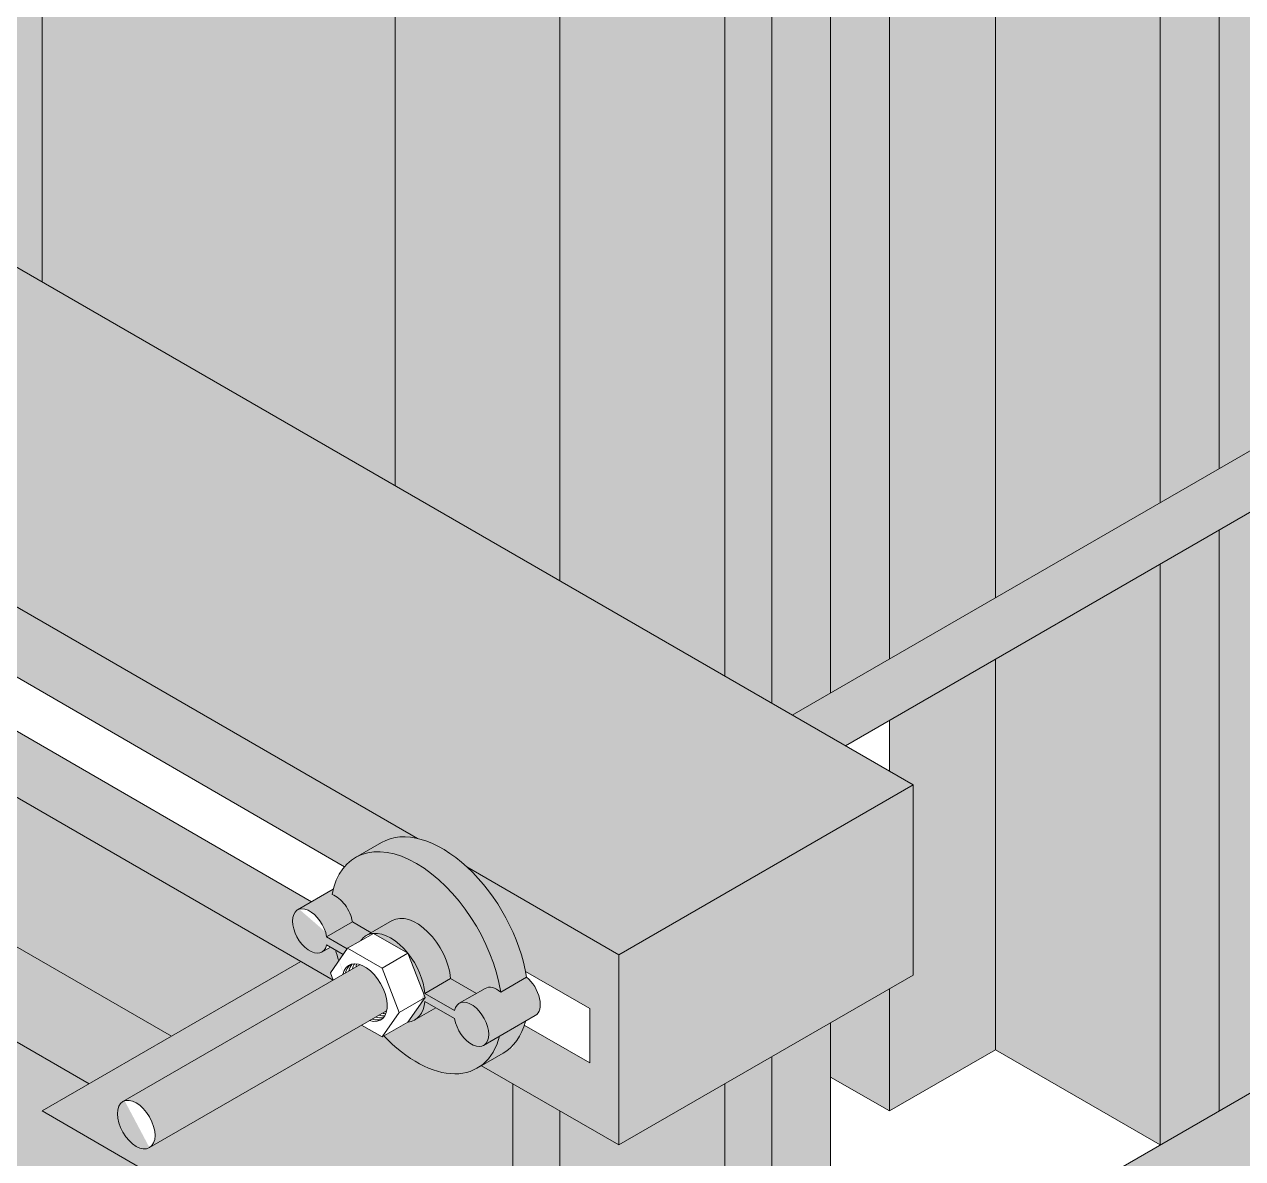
# Model space of a CAD drawing. Extents: x -23436 to 4767, y -3862 to 10024.
# Drawn here: x -14720.7 to -14658, y 7888.5 to 7946.9 of the extents above; entities that cross this region are included whole.
import ezdxf

# ---------------------------------------------------------------- set-up
doc = ezdxf.new("R2010")
doc.units = 0
doc.layers.get('0').update_dxf_attribs({"lineweight": 13})
doc.layers.add('3D.', color=254, linetype='Continuous')
doc.layers.add('Reaproveitamento', color=252, linetype='Continuous')
doc.layers.add('Escora de Viga', color=250, linetype='Continuous', lineweight=20)
doc.layers.add('Madeira', color=100, linetype='Continuous', lineweight=13)

msp = doc.modelspace()

# ---------------------------------------------------------------- hatches: boundary and pattern name
at = {"layer": '3D.'}
for color, points in [(256, [(-14656.78606355524, 8006.245296971423), (-14659.21093468597, 8004.845296971429), (-14659.21093468597, 7924.013135351228), (-14656.78606355524, 7925.413135351237)]), (256, [(-14682.24721042645, 7977.729216161331), (-14684.67208155718, 7976.329216161235), (-14684.67208155718, 7913.329216161337), (-14682.24721042645, 7911.929216161328)]), (256, [(-14701.6461794713, 7958.829216161337), (-14719.83271295078, 7969.329216161235), (-14719.83271295078, 7933.629216161238), (-14701.6461794713, 7923.129216161326)]), (8, [(-14636.73689012295, 7933.820692649724), (-14639.47786636146, 7935.406027660212), (-14681.19405355195, 7911.321175756226), (-14678.45062503977, 7909.737256566428)]), (256, [(-14656.78606355524, 7922.245296971336), (-14659.21093468597, 7920.845296971429), (-14659.21093468597, 7890.929216161328), (-14656.78606355524, 7892.329216161235)]), (9, [(-14690.12804160082, 7898.979216161331), (-14690.12804160082, 7889.179216161328), (-14674.97259703478, 7897.929216161328), (-14674.97259703478, 7907.729216161229)]), (256, [(-14682.24721042645, 7893.729216161229), (-14684.67208155718, 7892.329216161235), (-14684.67208155718, 7879.729216161331), (-14682.24721042645, 7878.329216161235)]), (256, [(-14693.15913051426, 7890.929216161328), (-14695.58400164476, 7892.329216161235), (-14695.58400164476, 7876.929216161227), (-14693.15913051426, 7878.329216161235)])]:
    msp.add_hatch(color=color, dxfattribs=at).paths.add_polyline_path(points)
h = msp.add_hatch(color=9, dxfattribs=at)
edge = h.paths.add_edge_path()
edge.add_ellipse((-14699.22130834057, 7899.329216161235), major_axis=(-3.132520536443655, 5.425684724873319), ratio=0.5773502691896255, start_angle=298.31441011196955, end_angle=331.68558988814505, ccw=False)
edge.add_ellipse((-14699.22130834057, 7899.329216161235), major_axis=(-3.132520536443655, 5.425684724873319), ratio=0.5773502691896255, start_angle=236.2930856372637, end_angle=298.3144101119696)
edge.add_line((-14697.94935322263, 7903.494852531529), (-14690.12804160082, 7898.979216161331))
edge.add_line((-14690.12804160082, 7898.979216161331), (-14674.97259703478, 7907.729216161229))
edge.add_line((-14674.97259703478, 7907.729216161229), (-14779.72804277299, 7968.209800957224))
edge.add_line((-14779.72804277287, 7968.209800957224), (-14783.16853975017, 7962.250685389025))
edge.add_spline(control_points=[(-14783.16853975017, 7962.250685389025), (-14783.29497015256, 7962.031701508329), (-14783.44952786087, 7961.828933795727), (-14783.80557592267, 7961.471117297029), (-14784.00713128848, 7961.316027972834), (-14784.44611347328, 7961.069453354534), (-14784.6837411154, 7960.97800055954), (-14785.17836375577, 7960.875896598636), (-14785.43555772329, 7960.865632624527), (-14785.92269545667, 7960.936700310211), (-14786.15287122219, 7961.012040002041), (-14786.37840536279, 7961.134329196722), (-14786.39397210687, 7961.143041147328), (-14786.40941955098, 7961.151959733224)], knot_values=[6.283185307179473, 6.283185307179473, 6.283185307179473, 6.283185307179473, 6.597344572538472, 6.597344572538472, 6.911503837897477, 6.911503837897477, 7.225663103256477, 7.225663103256477, 7.539822368615482, 7.539822368615482, 7.832140199003192, 7.832140199003192, 7.853981633974483, 7.853981633974483, 7.853981633974483, 7.853981633974483], degree=3, periodic=0)
edge.add_line((-14786.40941955098, 7961.151959733224), (-14788.63529052505, 7962.437066939225))
edge.add_line((-14788.63529052476, 7962.437066939225), (-14790.56426369744, 7959.095987398121))
edge.add_line((-14790.56426369744, 7959.095987398121), (-14791.30672581757, 7959.524648103225))
edge.add_line((-14791.30672581757, 7959.524648103225), (-14792.22899583583, 7957.927229573326))
edge.add_line((-14792.22899583583, 7957.927229573326), (-14759.90260615847, 7939.263579791137))
edge.add_ellipse((-14758.63065104037, 7933.629216161238), major_axis=(-3.132520536443655, 5.425684724873319), ratio=0.5773502691896255, start_angle=298.3144101118856, end_angle=331.68558988814505, ccw=False)
edge.add_ellipse((-14758.63065104037, 7933.629216161238), major_axis=(-3.132520536443655, 5.425684724873319), ratio=0.5773502691896255, start_angle=236.2930856372615, end_angle=298.3144101118856)
edge.add_line((-14757.35869592197, 7937.79485253143), (-14700.49326345879, 7904.963579791134))
h = msp.add_hatch(color=9, dxfattribs=at)
edge = h.paths.add_edge_path(flags=17)
edge.add_ellipse((-14758.63065104037, 7933.629216161238), major_axis=(-3.132520536443652, 5.425684724873316), ratio=0.577350269189626, start_angle=240.02804197552558, end_angle=298.3144101118503, ccw=False)
edge.add_line((-14754.35211008789, 7932.485376481522), (-14704.31448106044, 7903.544445133828))
edge.add_ellipse((-14700.5503242488, 7898.561908469028), major_axis=(3.132520536443652, -5.425684724873316), ratio=0.577350269189626, start_angle=180.0000000000433, end_angle=191.6896421900233, ccw=False)
edge.add_ellipse((-14700.5503242488, 7898.561908469028), major_axis=(3.132520536443652, -5.425684724873316), ratio=0.577350269189626, start_angle=56.293085637272895, end_angle=180.0000000000433, ccw=False)
edge.add_line((-14703.27028739826, 7904.225783312229), (-14702.35382887723, 7904.754900886228))
edge.add_ellipse((-14699.22130834057, 7899.329216161235), major_axis=(-3.132520536443652, 5.425684724873316), ratio=0.577350269189626, start_angle=331.685589888186, end_angle=360, ccw=False)
edge.add_line((-14700.49326345879, 7904.963579791134), (-14757.3586959222, 7937.79485253143))
h = msp.add_hatch(color=9, dxfattribs=at)
edge = h.paths.add_edge_path()
edge.add_ellipse((-14758.63065104037, 7933.629216161238), major_axis=(-3.132520536443653, 5.425684724873324), ratio=0.5773502691896261, start_angle=179.9999999999951, end_angle=208.2575950046178, ccw=False)
edge.add_line((-14755.49813050365, 7928.203531436333), (-14756.60913444597, 7927.562093011324))
edge.add_line((-14756.60913444597, 7927.562093011324), (-14704.83654707515, 7897.671175756232))
edge.add_line((-14704.83654707515, 7897.671175756232), (-14704.83385476111, 7897.672730164531))
edge.add_line((-14704.83385476111, 7897.672730164531), (-14704.98037727574, 7898.050370007522))
edge.add_line((-14704.98037727574, 7898.050370007522), (-14704.54794331147, 7898.665572070213))
edge.add_ellipse((-14700.5503242488, 7898.561908469028), major_axis=(3.132520536443653, -5.425684724873324), ratio=0.5773502691896261, start_angle=244.8768740700738, end_angle=250.5264724854313, ccw=False)
edge.add_line((-14704.71645879665, 7899.227996602423), (-14704.96778390884, 7899.37309922364))
edge.add_line((-14704.96778390884, 7899.37309922364), (-14705.41708589486, 7899.113694600923))
edge.add_ellipse((-14706.04359000236, 7900.198831545817), major_axis=(0.6265041072887299, -1.085136944974663), ratio=0.5773502691896263, start_angle=180.0000000000092, end_angle=360.0000000000122, ccw=False)
edge.add_ellipse((-14706.04359000236, 7900.198831545817), major_axis=(0.6265041072887299, -1.085136944974663), ratio=0.5773502691896263, start_angle=56.53695903280811, end_angle=180.0000000000092, ccw=False)
edge.add_line((-14706.59468742718, 7901.327504559218), (-14705.95805805667, 7901.695062697838))
edge.add_line((-14705.95805805667, 7901.695062697838), (-14754.38838993218, 7929.70636013942))
h = msp.add_hatch(color=8, dxfattribs=at)
edge = h.paths.add_edge_path()
edge.add_ellipse((-14699.22130834057, 7899.329216161235), major_axis=(-3.132520536443653, 5.425684724873324), ratio=0.5773502691896261, start_angle=240.0280419755354, end_angle=298.3144101118478)
edge.add_ellipse((-14699.22130834057, 7899.329216161235), major_axis=(-3.132520536443653, 5.425684724873324), ratio=0.5773502691896261, start_angle=298.3144101118478, end_angle=331.6855898881549)
edge.add_ellipse((-14699.22130834057, 7899.329216161235), major_axis=(-3.132520536443653, 5.425684724873324), ratio=0.5773502691896261, start_angle=331.6855898881549, end_angle=360)
edge.add_line((-14702.35382887723, 7904.754900886228), (-14703.68284478517, 7903.987593193933))
edge.add_ellipse((-14700.5503242488, 7898.561908469028), major_axis=(3.132520536443653, -5.425684724873324), ratio=0.5773502691896261, start_angle=56.29308563726602, end_angle=180.0000000000087, ccw=False)
edge.add_line((-14696.20604458883, 7897.05547197271), (-14694.87702868065, 7897.822779665121))
edge.add_ellipse((-14699.22130834057, 7899.329216161235), major_axis=(-3.132520536443653, 5.425684724873324), ratio=0.5773502691896261, start_angle=236.2930856372691, end_angle=240.0280419755354)
h = msp.add_hatch(color=8, dxfattribs=at)
edge = h.paths.add_edge_path()
edge.add_ellipse((-14700.5503242488, 7898.561908469028), major_axis=(3.132520536443657, -5.425684724873324), ratio=0.577350269189626, start_angle=56.29308563726573, end_angle=180.0000000000078)
edge.add_ellipse((-14700.5503242488, 7898.561908469028), major_axis=(3.132520536443657, -5.425684724873324), ratio=0.577350269189626, start_angle=180.0000000000078, end_angle=190.8636130244265)
edge.add_ellipse((-14700.5503242488, 7898.561908469028), major_axis=(3.132520536443657, -5.425684724873324), ratio=0.577350269189626, start_angle=190.8636130244265, end_angle=210.1537718029654)
edge.add_ellipse((-14700.5503242488, 7898.561908469028), major_axis=(3.132520536443657, -5.425684724873324), ratio=0.577350269189626, start_angle=210.1537718029654, end_angle=213.7069143627356)
edge.add_ellipse((-14704.71457409424, 7900.966139238228), major_axis=(0.6265041072887299, -1.085136944974663), ratio=0.5773502691896263, start_angle=56.536959032818515, end_angle=146.7236510024956, ccw=False)
edge.add_line((-14703.84646453826, 7900.669551337038), (-14702.87913855673, 7900.111065421328))
edge.add_line((-14702.87913855685, 7900.111065421328), (-14701.80333246333, 7900.73218235883))
edge.add_ellipse((-14700.5503242488, 7898.561908469028), major_axis=(-1.253008214577459, 2.170273889949326), ratio=0.5773502691896263, start_angle=230.7391704772651, end_angle=359.9999999999937, ccw=False)
edge.add_line((-14698.78718540563, 7897.748575167936), (-14697.46188049689, 7896.983410022034))
edge.add_line((-14697.46188049689, 7896.983410022034), (-14697.01257851064, 7897.242814644722))
edge.add_ellipse((-14696.38607440349, 7896.157677699828), major_axis=(0.6265041072887299, -1.085136944974663), ratio=0.5773502691896263, start_angle=123.27634899746599, end_angle=179.9999999999622, ccw=False)
h = msp.add_hatch(color=9, dxfattribs=at)
edge = h.paths.add_edge_path()
edge.add_line((-14691.62285208634, 7896.20381829022), (-14691.62285208634, 7893.403818290217))
edge.add_line((-14691.62285208634, 7893.403818290217), (-14694.99539633306, 7895.35444171903))
edge.add_ellipse((-14699.22130834057, 7899.329216161235), major_axis=(-3.132520536443655, 5.425684724873319), ratio=0.5773502691896255, start_angle=180.0000000000026, end_angle=207.5385500567036, ccw=False)
edge.add_line((-14695.58202592989, 7894.196110541017), (-14697.19979174634, 7893.262093011335))
edge.add_line((-14697.19979174634, 7893.262093011335), (-14690.12804160082, 7889.179216161328))
edge.add_line((-14690.12804160082, 7889.179216161328), (-14690.12804160082, 7898.979216161331))
edge.add_line((-14690.12804160082, 7898.979216161331), (-14697.94935322258, 7903.494852531529))
edge.add_ellipse((-14699.22130834057, 7899.329216161235), major_axis=(-3.132520536443655, 5.425684724873319), ratio=0.5773502691896255, start_angle=239.3172613658004, end_angle=298.31441011197194, ccw=False)
edge.add_line((-14694.92884711416, 7898.115950759022), (-14691.62285208634, 7896.20381829022))
h = msp.add_hatch(color=8, dxfattribs=at)
edge = h.paths.add_edge_path()
edge.add_ellipse((-14704.71457409424, 7900.966139238228), major_axis=(0.6265041072887299, -1.085136944974663), ratio=0.5773502691896263, start_angle=56.53695903281846, end_angle=146.7236510024955)
edge.add_ellipse((-14700.5503242488, 7898.561908469028), major_axis=(3.132520536443653, -5.425684724873324), ratio=0.5773502691896261, start_angle=210.1537718029658, end_angle=213.7069143627355, ccw=False)
edge.add_line((-14704.83248868959, 7902.344910474831), (-14706.67009410968, 7901.283968490827))
edge.add_ellipse((-14706.04359000236, 7900.198831545817), major_axis=(0.6265041072887299, -1.085136944974663), ratio=0.5773502691896263, start_angle=56.53695903280101, end_angle=179.9999999999984, ccw=False)
edge.add_line((-14705.17548044633, 7899.902243644627), (-14703.84646453826, 7900.669551337038))
h = msp.add_hatch(color=8, dxfattribs=at)
edge = h.paths.add_edge_path()
edge.add_ellipse((-14706.04359000236, 7900.198831545817), major_axis=(0.6265041072887299, -1.085136944974663), ratio=0.5773502691896263, start_angle=56.536959032801, end_angle=179.9999999999983)
edge.add_ellipse((-14706.04359000236, 7900.198831545817), major_axis=(0.6265041072887299, -1.085136944974663), ratio=0.5773502691896263, start_angle=179.9999999999983, end_angle=359.9999999999844)
edge.add_ellipse((-14706.04359000236, 7900.198831545817), major_axis=(0.6265041072887299, -1.085136944974663), ratio=0.5773502691896263, start_angle=359.9999999999844, end_angle=393.4630409671918)
edge.add_line((-14705.17548044633, 7899.493012875524), (-14704.31537727577, 7898.996432078422))
edge.add_line((-14704.31537727577, 7898.996432078524), (-14704.11076189125, 7899.287528100338))
edge.add_line((-14704.11076189125, 7899.287528100338), (-14705.17548044633, 7899.902243644627))
h = msp.add_hatch(color=8, dxfattribs=at)
edge = h.paths.add_edge_path()
edge.add_ellipse((-14701.87934015699, 7897.794600776719), major_axis=(1.253008214577459, -2.170273889949326), ratio=0.5773502691896263, start_angle=179.9999999999853, end_angle=194.9999999998886, ccw=False)
edge.add_line((-14703.13234837145, 7899.964874666521), (-14702.87913855685, 7900.111065421328))
edge.add_line((-14702.87913855685, 7900.111065421328), (-14703.84646453826, 7900.669551337038))
edge.add_line((-14703.84646453826, 7900.669551337038), (-14705.17548044633, 7899.902243644627))
edge.add_line((-14705.17548044633, 7899.902243644627), (-14704.11076189125, 7899.287528100338))
edge.add_line((-14704.11076189125, 7899.287528100338), (-14704.09436667048, 7899.310852756726))
edge.add_line((-14704.09436667048, 7899.310852756726), (-14703.41395554157, 7899.703688305222))
h = msp.add_hatch(color=8, dxfattribs=at)
edge = h.paths.add_edge_path()
edge.add_ellipse((-14700.5503242488, 7898.561908469028), major_axis=(-1.253008214577459, 2.170273889949326), ratio=0.5773502691896263, start_angle=230.739170477265, end_angle=359.9999999999937)
edge.add_line((-14701.80333246333, 7900.73218235883), (-14703.13234837145, 7899.964874666521))
edge.add_ellipse((-14701.87934015699, 7897.794600776719), major_axis=(1.253008214577459, -2.170273889949326), ratio=0.5773502691896263, start_angle=165.0000000000357, end_angle=179.9999999999853, ccw=False)
edge.add_ellipse((-14701.87934015699, 7897.794600776719), major_axis=(1.253008214577459, -2.170273889949326), ratio=0.5773502691896263, start_angle=104.99999999998141, end_angle=165.0000000000357, ccw=False)
edge.add_ellipse((-14701.87934015699, 7897.794600776719), major_axis=(1.253008214577459, -2.170273889949326), ratio=0.5773502691896263, start_angle=50.739170477261496, end_angle=104.99999999998141, ccw=False)
edge.add_line((-14700.11620131398, 7896.981267475627), (-14698.78718540586, 7897.748575167936))
h = msp.add_hatch(color=8, dxfattribs=at)
edge = h.paths.add_edge_path(flags=17)
edge.add_ellipse((-14701.87934015699, 7897.794600776719), major_axis=(1.253008214577459, -2.170273889949326), ratio=0.5773502691896263, start_angle=104.9999999999814, end_angle=165.0000000000352)
edge.add_line((-14702.76535076248, 7900.078160448933), (-14700.99332955149, 7899.055083526024))
h = msp.add_hatch(color=8, dxfattribs=at)
edge = h.paths.add_edge_path()
edge.add_ellipse((-14700.5503242488, 7898.561908469028), major_axis=(3.132520536443653, -5.425684724873324), ratio=0.5773502691896261, start_angle=244.8768740700737, end_angle=250.5264724854294)
edge.add_line((-14704.54794331147, 7898.665572070213), (-14704.31537727577, 7898.996432078524))
edge.add_line((-14704.31537727577, 7898.996432078524), (-14704.71645879665, 7899.227996602423))
h = msp.add_hatch(color=8, dxfattribs=at)
edge = h.paths.add_edge_path()
edge.add_ellipse((-14697.7150903115, 7895.390370007519), major_axis=(0.6265041072887299, -1.085136944974663), ratio=0.5773502691896263, start_angle=360.0000000000088, end_angle=539.9999999999844)
edge.add_ellipse((-14697.7150903115, 7895.390370007519), major_axis=(0.6265041072887299, -1.085136944974663), ratio=0.5773502691896263, start_angle=539.9999999999844, end_angle=573.4630409671951)
edge.add_line((-14698.58319986759, 7896.096188677928), (-14700.11620131398, 7896.981267475627))
edge.add_ellipse((-14701.87934015699, 7897.794600776719), major_axis=(1.253008214577459, -2.170273889949326), ratio=0.5773502691896263, start_angle=50.73917047726147, end_angle=104.9999999999814)
edge.add_line((-14700.99332955149, 7899.055083526024), (-14700.10731894606, 7896.771523853635))
edge.add_line((-14700.10731894606, 7896.771523853635), (-14700.99332955149, 7895.511041104228))
edge.add_ellipse((-14701.87934015699, 7897.794600776719), major_axis=(1.253008214577459, -2.170273889949326), ratio=0.5773502691896263, start_angle=345.0000000000186, end_angle=359.9999999999965)
edge.add_ellipse((-14701.87934015699, 7897.794600776719), major_axis=(1.253008214577459, -2.170273889949326), ratio=0.5773502691896263, start_angle=359.9999999999965, end_angle=399.2608295227279)
edge.add_line((-14700.11620131398, 7896.572036706335), (-14698.58319986759, 7895.686957908636))
edge.add_ellipse((-14697.7150903115, 7895.390370007519), major_axis=(0.6265041072887299, -1.085136944974663), ratio=0.5773502691896263, start_angle=236.5369590328147, end_angle=360.0000000000088)
h = msp.add_hatch(color=256, dxfattribs=at)
edge = h.paths.add_edge_path()
edge.add_line((-14695.58400164476, 7892.329216161235), (-14697.19979174646, 7893.262093011335))
edge.add_line((-14697.19979174634, 7893.262093011335), (-14697.41780371238, 7893.136223744123))
edge.add_ellipse((-14700.5503242488, 7898.561908469028), major_axis=(3.132520536443652, -5.425684724873316), ratio=0.577350269189626, start_angle=292.7288384360566, end_angle=359.99999999998516, ccw=False)
edge.add_line((-14702.22927194905, 7894.79746942832), (-14702.32234545967, 7894.743733412137))
edge.add_line((-14702.32234545956, 7894.743733412035), (-14703.37125719358, 7895.349322884025))
edge.add_line((-14703.37125719358, 7895.349322884025), (-14714.29711356167, 7889.041276768929))
edge.add_ellipse((-14714.9829706895, 7890.229216161331), major_axis=(-0.6858571279792418, 1.187939392393313), ratio=0.577350269189626, start_angle=0, end_angle=179.9999999999993, ccw=False)
edge.add_ellipse((-14714.9829706895, 7890.229216161331), major_axis=(-0.6858571279792418, 1.187939392393313), ratio=0.577350269189626, start_angle=179.9999999999993, end_angle=359.9999999999957, ccw=False)
edge.add_line((-14715.58384588717, 7891.466219894022), (-14704.83654707515, 7897.671175756232))
edge.add_line((-14704.83654707515, 7897.671175756232), (-14706.49592173246, 7898.629216161238))
edge.add_line((-14706.49592173258, 7898.629216161238), (-14719.83271295078, 7890.929216161328))
edge.add_line((-14719.83271295078, 7890.929216161328), (-14695.58400164476, 7876.929216161227))
edge.add_line((-14695.58400164476, 7876.929216161227), (-14695.58400164476, 7892.329216161235))
h = msp.add_hatch(color=8, dxfattribs=at)
edge = h.paths.add_edge_path()
edge.add_ellipse((-14703.20835606488, 7897.027293084409), major_axis=(-0.814455339475351, 1.410678028467063), ratio=0.577350269189626, start_angle=212.6368975034518, end_angle=327.3631024963071)
edge.add_line((-14703.45496667917, 7898.468831569729), (-14715.66882781767, 7891.417155553734))
edge.add_ellipse((-14714.9829706895, 7890.229216161331), major_axis=(-0.6858571279792418, 1.187939392393313), ratio=0.5773502691896261, start_angle=180.0000000000008, end_angle=360.0000000000008, ccw=False)
edge.add_line((-14714.29711356167, 7889.041276768929), (-14702.08325242305, 7896.092952784924))
h = msp.add_hatch(color=8, dxfattribs=at)
edge = h.paths.add_edge_path()
edge.add_line((-14697.46188049689, 7896.983410022034), (-14698.78718540586, 7897.748575167936))
edge.add_line((-14698.78718540563, 7897.748575167936), (-14700.11620131346, 7896.981267475627))
edge.add_line((-14700.11620131398, 7896.981267475627), (-14698.58319986759, 7896.096188677928))
edge.add_ellipse((-14697.7150903115, 7895.390370007519), major_axis=(0.6265041072887299, -1.085136944974663), ratio=0.5773502691896263, start_angle=539.9999999999843, end_angle=573.4630409671953, ccw=False)
edge.add_line((-14698.34159441876, 7896.475506952427), (-14697.46188049689, 7896.983410022034))
h = msp.add_hatch(color=8, dxfattribs=at)
edge = h.paths.add_edge_path()
edge.add_ellipse((-14695.05705849513, 7896.924985392036), major_axis=(-0.6265041072887299, 1.085136944974663), ratio=0.5773502691896263, start_angle=180.0000000000127, end_angle=303.2763489974697)
edge.add_line((-14694.87702868065, 7897.822779665121), (-14696.20604458883, 7897.05547197271))
edge.add_ellipse((-14696.38607440349, 7896.157677699828), major_axis=(0.6265041072887299, -1.085136944974663), ratio=0.5773502691896263, start_angle=123.276348997466, end_angle=179.9999999999621)
edge.add_line((-14697.01257851064, 7897.242814644722), (-14698.34159441876, 7896.475506952427))
edge.add_ellipse((-14697.7150903115, 7895.390370007519), major_axis=(0.6265041072887299, -1.085136944974663), ratio=0.5773502691896263, start_angle=360.00000000000887, end_angle=539.9999999999843, ccw=False)
edge.add_line((-14697.08858620423, 7894.305233062421), (-14694.43055438787, 7895.839848447127))
h = msp.add_hatch(color=8, dxfattribs=at)
edge = h.paths.add_edge_path()
edge.add_line((-14699.55052584877, 7896.245443824419), (-14700.11620131346, 7896.572036706335))
edge.add_ellipse((-14701.87934015699, 7897.794600776719), major_axis=(1.253008214577459, -2.170273889949326), ratio=0.5773502691896263, start_angle=359.9999999999969, end_angle=399.2608295227278, ccw=False)
edge.add_line((-14700.62633194246, 7895.624326886727), (-14699.550525849, 7896.245443824419))
h = msp.add_hatch(color=8, dxfattribs=at)
edge = h.paths.add_edge_path()
edge.add_ellipse((-14699.22130834057, 7899.329216161235), major_axis=(-3.132520536443653, 5.425684724873324), ratio=0.5773502691896261, start_angle=180.0000000000025, end_angle=208.2575950046177)
edge.add_ellipse((-14699.22130834057, 7899.329216161235), major_axis=(-3.132520536443653, 5.425684724873324), ratio=0.5773502691896261, start_angle=208.2575950046177, end_angle=210.1537718029698)
edge.add_line((-14694.93914389996, 7895.546214155433), (-14696.26815980808, 7894.778906463123))
edge.add_ellipse((-14700.5503242488, 7898.561908469028), major_axis=(3.132520536443653, -5.425684724873324), ratio=0.5773502691896261, start_angle=360.00000000000813, end_angle=390.1537718029655, ccw=False)
edge.add_line((-14697.21562769388, 7893.271235899827), (-14697.19979174646, 7893.262093011335))
edge.add_line((-14697.19979174634, 7893.262093011335), (-14696.08878780396, 7893.90353143633))
h = msp.add_hatch(color=8, dxfattribs=at)
edge = h.paths.add_edge_path()
edge.add_ellipse((-14697.7150903115, 7895.390370007519), major_axis=(0.6265041072887299, -1.085136944974663), ratio=0.5773502691896263, start_angle=236.536959032815, end_angle=360.00000000000887, ccw=False)
edge.add_line((-14698.58319986759, 7895.686957908636), (-14699.550525849, 7896.245443824419))
edge.add_line((-14699.55052584877, 7896.245443824419), (-14700.62633194217, 7895.624326886727))
edge.add_ellipse((-14701.87934015699, 7897.794600776719), major_axis=(1.253008214577459, -2.170273889949326), ratio=0.5773502691896263, start_angle=345.00000000001864, end_angle=359.9999999999969, ccw=False)
edge.add_line((-14700.99332955149, 7895.511041104228), (-14702.22927194905, 7894.79746942832))
edge.add_ellipse((-14700.5503242488, 7898.561908469028), major_axis=(3.132520536443653, -5.425684724873324), ratio=0.5773502691896261, start_angle=292.7288384360552, end_angle=360.0000000000081)
edge.add_ellipse((-14700.5503242488, 7898.561908469028), major_axis=(3.132520536443653, -5.425684724873324), ratio=0.5773502691896261, start_angle=360.0000000000081, end_angle=390.1537718029654)
edge.add_line((-14696.26815980808, 7894.778906463123), (-14697.08858620423, 7894.305233062421))
h = msp.add_hatch(color=8, dxfattribs=at)
edge = h.paths.add_edge_path()
edge.add_ellipse((-14714.9829706895, 7890.229216161331), major_axis=(-0.6858571279792418, 1.187939392393313), ratio=0.5773502691896261, start_angle=180.0000000000007, end_angle=360.0000000000007)
edge.add_ellipse((-14714.9829706895, 7890.229216161331), major_axis=(-0.6858571279792418, 1.187939392393313), ratio=0.5773502691896261, start_angle=8.194332370608354e-13, end_angle=180.0000000000007)
at = {"layer": 'Reaproveitamento', "true_color": 0xf26722}
h = msp.add_hatch(color=30, dxfattribs=at)
h.dxf.hatch_style = 1
h.paths.add_polyline_path([(-14659.21093468597, 8004.845296971358), (-14662.24202359917, 8003.095296971373), (-14662.24202359917, 7922.263135351148), (-14659.21093468597, 7924.013135351126)])
h = msp.add_hatch(color=30, dxfattribs=at)
h.dxf.hatch_style = 1
h.paths.add_polyline_path([(-14662.24202359917, 8003.095296971373), (-14670.72907255615, 7998.195296971424), (-14670.72907255615, 7917.363135351216), (-14662.24202359917, 7922.263135351148)])
h = msp.add_hatch(color=30, dxfattribs=at)
h.dxf.hatch_style = 1
h.paths.add_polyline_path([(-14670.72907255615, 7998.195296971424), (-14676.18503260009, 7995.045296971357), (-14676.18503260009, 7992.429216161336), (-14674.97259703478, 7991.729216161331), (-14674.97259703478, 7981.929216161227), (-14676.18503260009, 7981.22921616122), (-14676.18503260009, 7914.213135351161), (-14670.72907255615, 7917.363135351216)])
h = msp.add_hatch(color=30, dxfattribs=at)
h.dxf.hatch_style = 1
h.paths.add_polyline_path([(-14676.18503260009, 7981.22921616122), (-14679.21612151318, 7979.47921616131), (-14679.21612151318, 7912.46313535125), (-14676.18503260009, 7914.213135351161)])
h = msp.add_hatch(color=30, dxfattribs=at)
h.dxf.hatch_style = 1
h.paths.add_polyline_path([(-14679.21612151318, 7979.47921616131), (-14682.24721042645, 7977.729216161295), (-14682.24721042645, 7911.929216161161), (-14681.194053552, 7911.3211757562), (-14679.21612151318, 7912.46313535125)])
h = msp.add_hatch(color=30, dxfattribs=at)
h.dxf.hatch_style = 1
h.paths.add_polyline_path([(-14684.67208155718, 7976.329216161217), (-14690.12804160082, 7973.179216161328), (-14693.15913051426, 7974.929216161376), (-14693.15913051426, 7918.229216161242), (-14684.67208155718, 7913.329216161239)])
h = msp.add_hatch(color=30, dxfattribs=at)
h.dxf.hatch_style = 1
h.paths.add_polyline_path([(-14719.83271295078, 7969.32921616123), (-14728.31976190775, 7974.229216161166), (-14728.31976190775, 7938.52921616116), (-14719.83271295078, 7933.629216161224)])
h = msp.add_hatch(color=30, dxfattribs=at)
h.dxf.hatch_style = 1
h.paths.add_polyline_path([(-14693.15913051426, 7957.429216161328), (-14696.19021942747, 7955.679216161227), (-14701.6461794713, 7958.829216161217), (-14701.6461794713, 7923.129216161211), (-14693.15913051426, 7918.229216161242)])
h = msp.add_hatch(color=30, dxfattribs=at)
h.dxf.hatch_style = 1
edge = h.paths.add_edge_path()
edge.add_ellipse((-14676.98772317109, 7870.042649778525), major_axis=(1.735658336960477, 0), ratio=0.3568772996997619, start_angle=110.59574948571361, end_angle=255.3732387192856, ccw=False)
edge.add_line((-14677.59827953218, 7870.622477190736), (-14677.59827953218, 7875.645154658003))
edge.add_line((-14677.59827953218, 7875.645154658003), (-14687.70317047037, 7881.479216161326))
edge.add_line((-14687.70317047037, 7881.479216161326), (-14693.15913051426, 7878.329216161235))
edge.add_line((-14693.15913051426, 7878.329216161235), (-14695.58400164476, 7876.929216161227))
edge.add_line((-14695.58400164476, 7876.929216161227), (-14719.83271295078, 7890.929216161328))
edge.add_line((-14719.83271295078, 7890.929216161328), (-14717.4078418202, 7892.329216161317))
edge.add_line((-14717.4078418202, 7892.329216161317), (-14769.54257112795, 7922.429216161328))
edge.add_line((-14769.54257112795, 7922.429216161328), (-14771.96744225868, 7921.029216161334))
edge.add_line((-14771.96744225868, 7921.029216161334), (-14796.21615356447, 7935.029216161334))
edge.add_line((-14796.21615356447, 7935.029216161334), (-14796.21615356447, 7944.129216161238))
edge.add_line((-14796.21615356447, 7944.129216161238), (-14799.20050033621, 7945.852229573458))
edge.add_line((-14799.20050033621, 7945.852229573458), (-14801.02920746191, 7942.684815919602))
edge.add_ellipse((-14801.86858639687, 7942.142649778632), major_axis=(1.735658336960477, 0), ratio=0.3568772996997619, start_angle=289.7969819862033, end_angle=421.0786618876425, ccw=False)
edge.add_ellipse((-14801.86858639687, 7942.142649778632), major_axis=(1.735658336960477, 0), ratio=0.3568772996997619, start_angle=275.63638791149623, end_angle=289.7969819862033, ccw=False)
edge.add_line((-14801.69811882095, 7941.526227459975), (-14808.29376707604, 7930.102229573316))
edge.add_line((-14808.29376707604, 7930.102229573316), (-14684.67208155718, 7858.729216161331))
edge.add_line((-14684.67208155718, 7858.729216161331), (-14666.48554807775, 7869.229216161331))
edge.add_line((-14666.48554807775, 7869.229216161331), (-14676.3998758963, 7874.953255996228))
edge.add_line((-14676.3998758963, 7874.953255996228), (-14676.3998758963, 7870.625458430035))
edge.add_ellipse((-14676.98772317109, 7870.042649778525), major_axis=(1.735658336960477, 0), ratio=0.3568772996997619, start_angle=255.3732387192856, end_angle=430.20301801627596, ccw=False)
edge = h.paths.add_edge_path(flags=16)
edge.add_ellipse((-14692.35643994309, 7868.415782544022), major_axis=(1.735658336960475, 2.8e-15), ratio=0.3568772996997627, start_angle=289.79698198416116, end_angle=430.20301801627267, ccw=False)
edge.add_ellipse((-14692.35643994309, 7868.415782544022), major_axis=(1.735658336960475, 2.8e-15), ratio=0.3568772996997627, start_angle=255.3732387172997, end_angle=289.79698198416116, ccw=False)
edge.add_ellipse((-14692.35643994309, 7868.415782544022), major_axis=(1.735658336960475, 2.8e-15), ratio=0.3568772996997627, start_angle=249.4042505128266, end_angle=255.3732387172997, ccw=False)
edge.add_ellipse((-14692.35643994309, 7868.415782544022), major_axis=(1.735658336960475, 2.8e-15), ratio=0.3568772996997627, start_angle=110.5957494857106, end_angle=249.4042505128266, ccw=False)
edge.add_line((-14692.96699630418, 7868.995609956233), (-14692.96699630418, 7876.53956522624))
edge.add_line((-14692.96699630418, 7876.53956522624), (-14694.01006702987, 7876.919211922841))
edge.add_arc((-14694.01006702987, 7877.001243172841), 0.08203124999999999, 180, 270, ccw=False)
edge.add_line((-14694.09209827987, 7877.001243172841), (-14694.09209827993, 7877.408126295881))
edge.add_line((-14694.09209827993, 7877.408126295881), (-14694.06938919383, 7877.4020414146))
edge.add_ellipse((-14692.35643994309, 7877.402041414638), major_axis=(1.712949250743258, 0), ratio=0.2835443566743916, start_angle=156.1981100976136, end_angle=180.0000000044157, ccw=False)
edge.add_ellipse((-14692.35643994309, 7877.402041414638), major_axis=(1.712949250743258, 0), ratio=0.2835443566743916, start_angle=134.5446451678745, end_angle=156.1981100976136, ccw=False)
edge.add_ellipse((-14692.35643994309, 7877.402041414638), major_axis=(1.712949250743258, 0), ratio=0.2835443566743916, start_angle=0, end_angle=134.5446451678745, ccw=False)
edge.add_ellipse((-14692.35643994309, 7877.402041414638), major_axis=(1.712949250743258, 0), ratio=0.2835443566743916, start_angle=343.4080638652821, end_angle=360)
edge.add_line((-14690.64349069238, 7877.402041414523), (-14690.64349069238, 7877.001243172841))
edge.add_arc((-14690.72552194238, 7877.001243172841), 0.08203124999999999, -49.999999982307486, 0, ccw=False)
edge.add_line((-14690.67279327125, 7876.938403589629), (-14691.76859266825, 7876.53956522624))
edge.add_line((-14691.76859266825, 7876.53956522624), (-14691.76859266825, 7868.998591195523))
h = msp.add_hatch(color=30, dxfattribs=at)
h.dxf.hatch_style = 1
h.paths.add_polyline_path([(-14768.17085687199, 7926.537256566386), (-14770.97847623928, 7924.916276768945), (-14769.54257112795, 7922.429216161328), (-14717.4078418202, 7892.329216161317), (-14713.16431734162, 7894.779216161318)])
h = msp.add_hatch(color=30, dxfattribs=at)
h.dxf.hatch_style = 1
h.paths.add_polyline_path([(-14659.21093468597, 7920.845296971398), (-14662.24202359917, 7919.095296971407), (-14662.24202359917, 7889.179216161221), (-14659.21093468597, 7890.929216161192)])
h = msp.add_hatch(color=30, dxfattribs=at)
h.dxf.hatch_style = 1
h.paths.add_polyline_path([(-14662.24202359917, 7919.095296971407), (-14670.72907255615, 7914.195296971438), (-14670.72907255615, 7894.079216161235), (-14662.24202359917, 7889.179216161328)])
h = msp.add_hatch(color=30, dxfattribs=at)
h.dxf.hatch_style = 1
h.paths.add_polyline_path([(-14670.72907255615, 7914.195296971438), (-14676.18503260009, 7911.045296971362), (-14676.18503260009, 7908.429216161236), (-14674.97259703478, 7907.729216161229), (-14674.97259703478, 7897.929216161328), (-14676.18503260009, 7897.229216161315), (-14676.18503260009, 7890.929216161328), (-14670.72907255615, 7894.079216161235)])
h = msp.add_hatch(color=30, dxfattribs=at)
h.dxf.hatch_style = 1
h.paths.add_polyline_path([(-14721.6513662987, 7907.379216161295), (-14728.31976190781, 7903.529216161302), (-14713.16431734162, 7894.779216161318), (-14706.49592173245, 7898.629216161313)])
h = msp.add_hatch(color=30, dxfattribs=at)
h.dxf.hatch_style = 1
h.paths.add_polyline_path([(-14676.18503260009, 7897.229216161315), (-14679.21612151318, 7895.479216161382), (-14679.21612151318, 7892.679216161328), (-14676.18503260009, 7890.929216161328)])
h = msp.add_hatch(color=30, dxfattribs=at)
h.dxf.hatch_style = 1
edge = h.paths.add_edge_path()
edge.add_line((-14632.53735224919, 7885.329216161288), (-14650.72388572873, 7895.829216161253))
edge.add_line((-14650.72388572873, 7895.829216161253), (-14681.64099264388, 7877.979216161311))
edge.add_line((-14681.64099264388, 7877.979216161311), (-14677.59827953218, 7875.645154658003))
edge.add_line((-14677.59827953218, 7875.645154658003), (-14677.59827953218, 7878.166432460728))
edge.add_line((-14677.59827953218, 7878.166432460728), (-14678.7233815081, 7878.57593609062))
edge.add_line((-14678.7233815081, 7878.57593609062), (-14678.7233815081, 7879.034993530477))
edge.add_line((-14678.7233815081, 7879.034993530477), (-14678.70067242182, 7879.02890864915))
edge.add_ellipse((-14676.98772317109, 7879.028908649127), major_axis=(1.712949250743258, 0), ratio=0.2835443566743916, start_angle=156.1981101069782, end_angle=179.9999999970562, ccw=False)
edge.add_ellipse((-14676.98772317109, 7879.028908649127), major_axis=(1.712949250743258, 0), ratio=0.2835443566743916, start_angle=134.544645160025, end_angle=156.1981101069782, ccw=False)
edge.add_ellipse((-14676.98772317109, 7879.028908649127), major_axis=(1.712949250743258, 0), ratio=0.2835443566743916, start_angle=109.83149906944871, end_angle=134.544645160025, ccw=False)
edge.add_ellipse((-14676.98772317109, 7879.028908649127), major_axis=(1.712949250743258, 0), ratio=0.2835443566743916, start_angle=-62.958547155674125, end_angle=109.83149906944871, ccw=False)
edge.add_line((-14675.27477392026, 7879.014508083215), (-14675.27477392038, 7878.62811040733))
edge.add_arc((-14675.35680517038, 7878.62811040733), 0.08203125, -49.99999999091028, 0, ccw=False)
edge.add_line((-14675.30407649926, 7878.565270824116), (-14676.3998758963, 7878.166432460728))
edge.add_line((-14676.3998758963, 7878.166432460728), (-14676.3998758963, 7874.953255996228))
edge.add_line((-14676.3998758963, 7874.953255996228), (-14666.48554807775, 7869.229216161331))
edge.add_line((-14666.48554807775, 7869.229216161331), (-14666.48554807775, 7865.729216161211))
edge.add_line((-14666.48554807775, 7865.729216161211), (-14632.53735224919, 7885.329216161288))
h = msp.add_hatch(color=30, dxfattribs=at)
h.dxf.hatch_style = 1
h.paths.add_polyline_path([(-14679.21612151318, 7895.479216161382), (-14682.24721042645, 7893.729216161348), (-14682.24721042645, 7878.329216161263), (-14681.64099264388, 7877.979216161311), (-14679.21612151318, 7879.379216161367)])
h = msp.add_hatch(color=30, dxfattribs=at)
h.dxf.hatch_style = 1
h.paths.add_polyline_path([(-14684.67208155718, 7888.129216161326), (-14684.67208155718, 7892.329216161255), (-14690.12804160082, 7889.179216161328), (-14693.15913051426, 7890.929216161376), (-14693.15913051426, 7883.229216161331)])

# ---------------------------------------------------------------- linework, layer by layer
for centre, major_axis, ratio, start_param, end_param in [((-14699.22130834057, 7899.329216161235), (-3.132520536443652, 5.425684724873317), 0.5773502691896255, 4.124092344067174, 6.283185307179584), ((-14700.5503242488, 7898.561908469028), (3.132520536443652, -5.425684724873317), 0.5773502691896255, 0.9824996904775396, 3.729889289907221), ((-14704.71457409424, 7900.966139238228), (0.6265041072887306, -1.085136944974657), 0.5773502691896263, 0.9867560841874085, 2.560810800540929), ((-14706.04359000236, 7900.198831545817), (0.6265041072887306, -1.085136944974657), 0.5773502691896263, 0.9867560841876508, 6.867225549786954), ((-14700.5503242488, 7898.561908469028), (-1.253008214577459, 2.170273889949323), 0.5773502691896263, 4.027158238148754, 6.283185307179365), ((-14701.87934015699, 7897.794600776719), (1.253008214577459, -2.170273889949323), 0.5773502691896263, 2.879793265791122, 3.403392041386879), ((-14701.87934015699, 7897.794600776719), (1.253008214577459, -2.170273889949323), 0.5773502691896263, 1.832595714593715, 2.879793265791122), ((-14700.5503242488, 7898.561908469028), (3.132520536443652, -5.425684724873317), 0.5773502691896255, 4.273907714514312, 4.372511808277755), ((-14701.87934015699, 7897.794600776719), (1.253008214577459, -2.170273889949323), 0.5773502691896263, 0.885565584558962, 1.832595714593715), ((-14703.20835606488, 7897.027293084409), (-0.8144553394753492, 1.410678028467061), 0.577350269189626, 2.571971334518943, 6.85280662625438), ((-14703.07545447427, 7897.104023853639), (-0.8144553394753492, 1.410678028467061), 0.577350269189626, 0.0816800368336135, 0.5696213190753135), ((-14702.89825235314, 7897.206331545824), (-0.8144553394753492, 1.410678028467061), 0.577350269189626, 0.1915440191785815, 0.5696213190747949), ((-14702.72105023208, 7897.308639238227), (-0.8144553394753492, 1.410678028467061), 0.577350269189626, 0.3038128047380617, 0.5696213190747949), ((-14702.54384811108, 7897.410946930528), (-0.8144553394753492, 1.410678028467061), 0.577350269189626, 0.420203458051117, 0.5696213190747949), ((-14702.36664598995, 7897.513254622829), (-0.8144553394753492, 1.410678028467061), 0.577350269189626, 0.5430292918184023, 0.5696213190751309), ((-14695.05705849513, 7896.924985392036), (-0.6265041072887306, 1.085136944974657), 0.5773502691896263, 3.141592653590011, 5.293170833433372), ((-14696.38607440349, 7896.157677699828), (0.6265041072887306, -1.085136944974657), 0.5773502691896263, 2.151578179843582, 3.141592653589133), ((-14701.87934015699, 7897.794600776719), (1.253008214577459, -2.170273889949323), 0.5773502691896263, 6.021385919380628, 6.96841604941555), ((-14697.7150903115, 7895.390370007519), (0.6265041072887306, -1.085136944974657), 0.5773502691896263, 4.128348737777381, 10.00881820337656), ((-14703.07545447427, 7897.104023853639), (-0.8144553394753492, 1.410678028467061), 0.577350269189626, 2.571971334518424, 3.059912616755868), ((-14702.89825235314, 7897.206331545824), (-0.8144553394753492, 1.410678028467061), 0.577350269189626, 2.571971334518759, 2.950048634411147), ((-14702.72105023208, 7897.308639238227), (-0.8144553394753492, 1.410678028467061), 0.577350269189626, 2.571971334519226, 2.837779848851518), ((-14702.54384811108, 7897.410946930528), (-0.8144553394753492, 1.410678028467061), 0.577350269189626, 2.571971334518659, 2.721389195538451), ((-14702.36664598995, 7897.513254622829), (-0.8144553394753492, 1.410678028467061), 0.577350269189626, 2.57197133451824, 2.598563361771502), ((-14699.22130834057, 7899.329216161235), (-3.132520536443652, 5.425684724873317), 0.5773502691896255, 3.141592653589836, 3.667875253446506), ((-14700.5503242488, 7898.561908469028), (3.132520536443652, -5.425684724873317), 0.5773502691896255, 5.109082046247714, 6.809467907036402)]:
    msp.add_ellipse(centre, major_axis=major_axis, ratio=ratio, start_param=start_param, end_param=end_param)
msp.add_ellipse((-14714.9829706895, 7890.229216161331), major_axis=(-0.6858571279792407, 1.187939392393315), ratio=0.577350269189626)
at = {"layer": 'Escora de Viga', "extrusion": (-1e-16, 0.8164965809277257, 0.5773502691896264)}
for p, q in [((-14659.21093468597, 7924.013135351228), (-14659.21093468597, 8004.845296971429)), ((-14659.21093468597, 7924.013135351228), (-14659.21093468597, 8004.845296971429)), ((-14682.24721042645, 7911.929216161328), (-14682.24721042645, 7977.729216161331)), ((-14682.24721042645, 7911.929216161328), (-14682.24721042645, 7977.729216161331)), ((-14684.67208155718, 7913.329216161337), (-14684.67208155718, 7976.329216161235)), ((-14684.67208155718, 7913.329216161337), (-14684.67208155718, 7976.329216161235)), ((-14674.97259703478, 7907.729216161229), (-14779.72804277287, 7968.209800957224)), ((-14757.35869592197, 7937.79485253143), (-14700.49326345879, 7904.963579791134)), ((-14639.47786636146, 7935.406027660212), (-14681.19405355195, 7911.321175756226)), ((-14636.73689012295, 7933.820692649724), (-14678.45062503977, 7909.737256566428)), ((-14754.35211008789, 7932.485376481522), (-14704.25255543135, 7903.508628381331)), ((-14705.95805805667, 7901.695062697838), (-14754.38838993218, 7929.70636013942)), ((-14704.83654707515, 7897.671175756232), (-14756.60913444597, 7927.562093011324)), ((-14659.21093468597, 7890.929216161328), (-14659.21093468597, 7920.845296971429)), ((-14659.21093468597, 7890.929216161328), (-14659.21093468597, 7920.845296971429)), ((-14690.12804160082, 7898.979216161331), (-14674.97259703478, 7907.729216161229)), ((-14674.97259703478, 7897.929216161328), (-14674.97259703478, 7907.729216161229)), ((-14703.68284478517, 7903.987593193933), (-14702.35382887723, 7904.754900886228)), ((-14697.94935322263, 7903.494852531529), (-14690.12804160082, 7898.979216161331)), ((-14706.67009410956, 7901.283968490827), (-14704.83248868959, 7902.344910474831)), ((-14705.17548044633, 7899.902243644627), (-14703.84646453826, 7900.669551337038)), ((-14703.84646453826, 7900.669551337038), (-14702.87913855685, 7900.111065421328)), ((-14703.13234837145, 7899.964874666521), (-14701.80333246333, 7900.73218235883)), ((-14704.09436667048, 7899.310852756726), (-14702.76535076248, 7900.078160448933)), ((-14702.76535076248, 7900.078160448933), (-14700.99332955149, 7899.055083526024)), ((-14705.17548044633, 7899.902243644627), (-14704.11076189125, 7899.287528100338)), ((-14705.17548044633, 7899.493012875524), (-14704.31537727577, 7898.996432078524)), ((-14705.41708589486, 7899.113694600923), (-14704.96778390884, 7899.37309922364)), ((-14704.98037727574, 7898.050370007522), (-14704.09436667048, 7899.310852756726)), ((-14704.09436667048, 7899.310852756726), (-14702.32234545956, 7898.287775833642)), ((-14702.32234545956, 7898.287775833642), (-14700.99332955149, 7899.055083526024)), ((-14700.99332955149, 7899.055083526024), (-14700.10731894606, 7896.771523853635)), ((-14690.12804160082, 7889.179216161328), (-14690.12804160082, 7898.979216161331)), ((-14719.83271295078, 7890.929216161328), (-14706.49592173258, 7898.629216161238)), ((-14703.45496667917, 7898.468831569729), (-14715.66882781744, 7891.417155553734)), ((-14702.32234545956, 7898.287775833642), (-14701.43633485418, 7896.004216161326)), ((-14704.83385476111, 7897.672730164531), (-14704.98037727574, 7898.050370007522)), ((-14700.11620131398, 7896.981267475627), (-14698.78718540563, 7897.748575167936)), ((-14698.78718540563, 7897.748575167936), (-14697.46188049689, 7896.983410022034)), ((-14694.87702868065, 7897.822779665121), (-14696.20604458883, 7897.05547197271)), ((-14694.92884711416, 7898.115950759022), (-14691.62285208634, 7896.20381829022)), ((-14674.97259703478, 7897.929216161328), (-14690.12804160082, 7889.179216161328)), ((-14700.11620131398, 7896.981267475627), (-14698.58319986759, 7896.096188677928)), ((-14698.34159441876, 7896.475506952427), (-14697.01257851064, 7897.242814644722)), ((-14701.43633485418, 7896.004216161326), (-14700.10731894606, 7896.771523853635)), ((-14700.10731894606, 7896.771523853635), (-14700.99332955149, 7895.511041104228)), ((-14700.11620131398, 7896.572036706335), (-14698.58319986759, 7895.686957908636)), ((-14702.08325242305, 7896.092952784924), (-14714.29711356167, 7889.041276768929)), ((-14701.43633485418, 7896.004216161326), (-14702.32234545956, 7894.743733412035)), ((-14700.62633194246, 7895.624326886727), (-14699.55052584877, 7896.245443824419)), ((-14697.08858620423, 7894.305233062421), (-14694.43055438787, 7895.839848447127)), ((-14691.62285208634, 7896.20381829022), (-14691.62285208634, 7893.403818290217)), ((-14702.32234545956, 7894.743733412035), (-14703.37125719358, 7895.349322884025)), ((-14702.32234545956, 7894.743733412035), (-14700.99332955149, 7895.511041104228)), ((-14691.62285208634, 7893.403818290217), (-14694.99539633306, 7895.35444171903)), ((-14697.41780371238, 7893.136223744123), (-14696.08878780396, 7893.90353143633)), ((-14690.12804160082, 7889.179216161328), (-14697.19979174634, 7893.262093011335)), ((-14682.24721042645, 7878.329216161235), (-14682.24721042645, 7893.729216161229)), ((-14682.24721042645, 7878.329216161235), (-14682.24721042645, 7893.729216161229)), ((-14695.58400164476, 7892.329216161235), (-14695.58400164476, 7876.929216161227)), ((-14684.67208155718, 7888.129216161326), (-14684.67208155718, 7892.329216161235)), ((-14684.67208155718, 7879.729216161331), (-14684.67208155718, 7892.329216161235)), ((-14695.58400164476, 7876.929216161227), (-14719.83271295078, 7890.929216161328)), ((-14693.15913051426, 7883.229216161331), (-14693.15913051426, 7890.929216161328)), ((-14693.15913051426, 7890.929216161328), (-14693.15913051426, 7878.329216161235))]:
    msp.add_line(p, q, dxfattribs=at)
at = {"layer": 'Madeira', "color": 250, "extrusion": (-1e-16, 0.8164965809277257, 0.5773502691896264)}
for p, q in [((-14662.24202359917, 7922.263135351141), (-14662.24202359917, 8003.095296971429)), ((-14670.72907255615, 7917.363135351234), (-14670.72907255615, 7998.195296971333)), ((-14676.18503260009, 7914.213135351138), (-14676.18503260009, 7981.229216161331)), ((-14679.21612151318, 7912.463135351138), (-14679.21612151318, 7979.479216161331)), ((-14693.15913051426, 7918.229216161331), (-14693.15913051426, 7974.929216161227)), ((-14719.83271295078, 7933.629216161238), (-14719.83271295078, 7969.329216161235)), ((-14701.6461794713, 7923.129216161326), (-14701.6461794713, 7958.829216161337)), ((-14768.17085687206, 7926.537256566431), (-14713.16431734165, 7894.779216161334)), ((-14769.54257112795, 7922.429216161328), (-14717.40784182005, 7892.329216161235)), ((-14662.24202359917, 7889.179216161328), (-14662.24202359917, 7919.095296971429)), ((-14670.72907255615, 7894.079216161235), (-14670.72907255615, 7914.195296971333)), ((-14676.18503260009, 7908.429216161328), (-14676.18503260009, 7911.045296971426)), ((-14676.18503260009, 7890.929216161328), (-14676.18503260009, 7897.229216161331)), ((-14650.72388572876, 7895.829216161235), (-14681.64099264385, 7877.979216161331)), ((-14679.21612151318, 7879.379216161238), (-14679.21612151318, 7895.479216161331)), ((-14670.72907255615, 7894.079216161235), (-14676.18503260009, 7890.929216161328)), ((-14662.24202359917, 7889.179216161328), (-14670.72907255615, 7894.079216161235)), ((-14676.18503260009, 7890.929216161328), (-14679.21612151318, 7892.679216161328))]:
    msp.add_line(p, q, dxfattribs=at)

doc.saveas('drawing.dxf')
